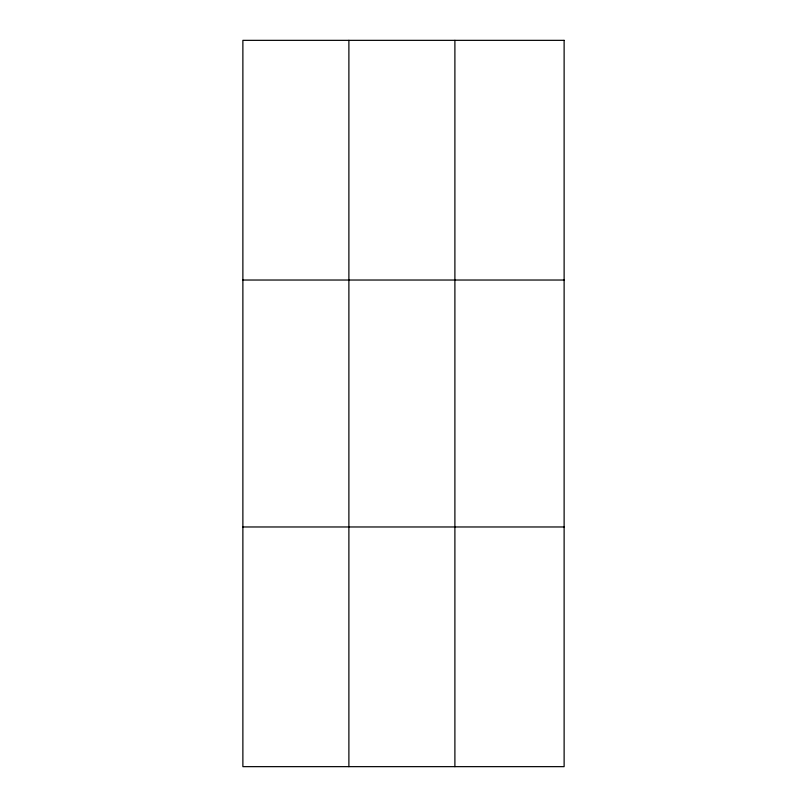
<?xml version="1.0" encoding="UTF-8"?>
<svg xmlns="http://www.w3.org/2000/svg" width="807" height="807" viewBox="0 0 807 807"><rect width="100%" height="100%" fill="white"/><g stroke="black" fill="none" stroke-linecap="round" stroke-linejoin="round"><path stroke-width="1.21" d="M348.886 40.35L348.886 766.65M454.896 40.35L454.896 766.65M242.877 280.029L564.123 280.029M242.877 526.971L564.123 526.971M564.123 40.35L564.123 766.65L242.877 766.65L242.877 40.35L564.123 40.35"/></g></svg>
